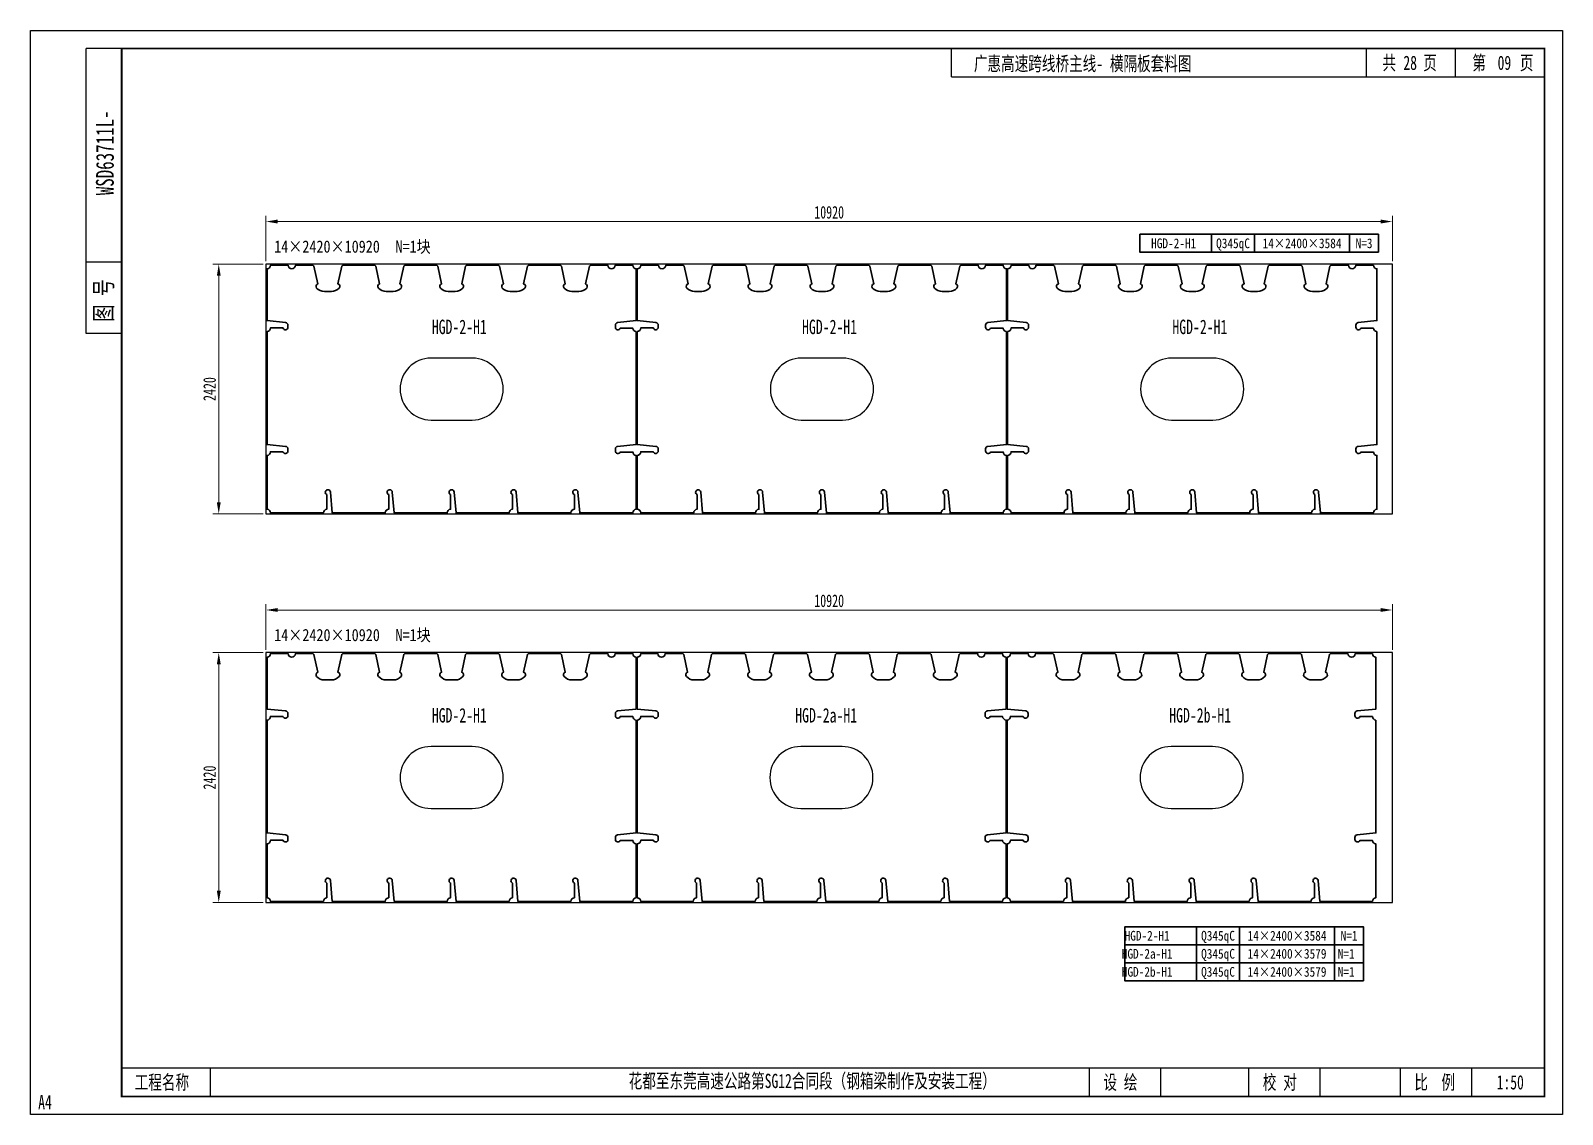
# Model space of a CAD drawing. Extents: x 1629247 to 2251351, y -601856 to -65897.
# Drawn here: x 1880719 to 1895569, y -325063 to -314563 of the extents above; entities that cross this region are included whole.
import ezdxf
from ezdxf.enums import TextEntityAlignment as Align

# ---------------------------------------------------------------- set-up
doc = ezdxf.new("R2010")
doc.units = 0
doc.header["$LTSCALE"] = 2
doc.header["$MEASUREMENT"] = 0
doc.header["$PDMODE"] = 35
doc.header["$PDSIZE"] = 50
doc.layers.get('0').update_dxf_attribs({"linetype": 'CONTINUOUS'})
doc.layers.get('Defpoints').update_dxf_attribs({"linetype": 'CONTINUOUS'})
doc.layers.add('1图框轮廓', color=7, linetype='CONTINUOUS', lineweight=35)
doc.layers.add('A3', color=7, linetype='CONTINUOUS')
doc.layers.add('vp', color=7, linetype='CONTINUOUS')
doc.styles.add('仿宋', font='仿宋_GB2312_1.ttf', dxfattribs={"width": 0.7})
doc.dimstyles.new('标准标注样式-45', dxfattribs={"dimscale": 45, "dimtxt": 2.7, "dimasz": 2.5, "dimexe": 1.25, "dimexo": 0.625, "dimtad": 1, "dimdec": 0, "dimdsep": 46, "dimtxsty": '仿宋', "dimcen": 2.5, "dimclrd": 3, "dimclre": 3, "dimclrt": 4, "dimazin": 0, "dimtfac": 1, "dimtdec": 0, "dimtmove": 0, "dimatfit": 3, "dimfxl": 1.25, "dimlwd": 13, "dimlwe": 13, "dimarcsym": 0})

# ---------------------------------------------------------------- blocks, each defined once
blk = doc.blocks.new('tukuangA4-')
at = {"layer": 'A3'}
for p, q in [((537, 7565), (537, 10327)), ((882, 10327), (537, 10327)), ((12951, 10051), (12951, 10327)), ((13814, 10051), (13814, 10327)), ((882, 8256), (537, 8256)), ((882, 7565), (537, 7565)), ((1745, 173), (1745, 449)), ((10266, 173), (10266, 449)), ((10957, 173), (10957, 449)), ((11811, 173), (11811, 449)), ((12502, 173), (12502, 449)), ((13280, 173), (13280, 449)), ((13971, 173), (13971, 449))]:
    blk.add_line(p, q, dxfattribs=at)
blk.add_lwpolyline([(14850, 10500), (14850, 0), (0, 0), (0, 10500)], close=True, dxfattribs=at)
for points, const_width in [([(882, 10327), (14677, 10327), (14677, 173), (882, 173), (882, 10327)], 17.3), ([(8927, 10051), (8927, 10327)], 13.8), ([(8927, 10051), (14677, 10051)], 13.8), ([(882, 449), (14677, 449)], 13.8)]:
    blk.add_lwpolyline(points, dxfattribs=dict(at, const_width=const_width))
at = {"layer": 'A3', "color": 7, "linetype": 'Continuous', "style": '仿宋', "width": 0.7}
for s, p in [('共    页', (13106, 10120)), ('第     页', (13977, 10120)), ('工程名称', (1009, 242)), ('花都至东莞高速公路第SG12合同段（钢箱梁制作及安装工程）', (5798, 255)), ('设 绘', (10401, 242)), ('校 对', (11946, 242)), ('比  例', (13415, 242))]:
    blk.add_text(s, height=138.1, dxfattribs=at).set_placement(p)
blk.add_text('WSD63711L-', height=172.6, rotation=90, dxfattribs=at).set_placement((806, 9316), align=Align.CENTER)
blk.add_text('图 号', height=172.6, rotation=90, dxfattribs=at).set_placement((793, 7681))
blk.add_text('A4', height=138.1, dxfattribs=at).set_placement((139, 50), align=Align.CENTER)
blk = doc.blocks.new('*D92')
at = {"color": 3, "lineweight": 13, "ltscale": 3}
for p, q in [((1883001, -316798), (1883001, -316357)), ((1893921, -316798), (1893921, -316357))]:
    blk.add_line(p, q, dxfattribs=at)
at = {"color": 3, "linetype": 'ByBlock', "lineweight": 13, "ltscale": 3}
blk.add_line((1893809, -316413), (1883114, -316413), dxfattribs=at)
at = {"color": 3, "ltscale": 3}
for points in [[(1883114, -316394), (1883114, -316432), (1883001, -316413)], [(1893809, -316394), (1893809, -316432), (1893921, -316413)]]:
    blk.add_solid(points, dxfattribs=at)
at = {"layer": 'Defpoints', "color": 0, "ltscale": 3}
for p in [(1883001, -316413), (1883001, -316826), (1893921, -316826)]:
    blk.add_point(p, dxfattribs=at)
at = {"color": 4, "ltscale": 3, "insert": (1888461, -316324), "char_height": 121.5, "attachment_point": 5, "style": '仿宋'}
blk.add_mtext('10920', dxfattribs=at)
blk = doc.blocks.new('*D93')
at = {"color": 3, "lineweight": 13, "ltscale": 3}
for p, q in [((1882973, -316826), (1882487, -316826)), ((1882973, -319246), (1882487, -319246))]:
    blk.add_line(p, q, dxfattribs=at)
at = {"color": 3, "linetype": 'ByBlock', "lineweight": 13, "ltscale": 3}
blk.add_line((1882543, -316939), (1882543, -319134), dxfattribs=at)
at = {"color": 3, "ltscale": 3}
for points in [[(1882525, -316939), (1882562, -316939), (1882543, -316826)], [(1882525, -319134), (1882562, -319134), (1882543, -319246)]]:
    blk.add_solid(points, dxfattribs=at)
at = {"layer": 'Defpoints', "color": 0, "ltscale": 3}
for p in [(1883001, -316826), (1882543, -319246), (1883001, -319246)]:
    blk.add_point(p, dxfattribs=at)
at = {"color": 4, "ltscale": 3, "insert": (1882455, -318036), "char_height": 121.5, "attachment_point": 5, "rotation": 90, "style": '仿宋'}
blk.add_mtext('2420', dxfattribs=at)
blk = doc.blocks.new('*D94')
at = {"color": 3, "lineweight": 13, "ltscale": 3}
for p, q in [((1883001, -320562), (1883001, -320120)), ((1893921, -320562), (1893921, -320120))]:
    blk.add_line(p, q, dxfattribs=at)
at = {"color": 3, "linetype": 'ByBlock', "lineweight": 13, "ltscale": 3}
blk.add_line((1893809, -320177), (1883114, -320177), dxfattribs=at)
at = {"color": 3, "ltscale": 3}
for points in [[(1883114, -320158), (1883114, -320195), (1883001, -320177)], [(1893809, -320158), (1893809, -320195), (1893921, -320177)]]:
    blk.add_solid(points, dxfattribs=at)
at = {"layer": 'Defpoints', "color": 0, "ltscale": 3}
for p in [(1883001, -320177), (1883001, -320590), (1893921, -320590)]:
    blk.add_point(p, dxfattribs=at)
at = {"color": 4, "ltscale": 3, "insert": (1888461, -320088), "char_height": 121.5, "attachment_point": 5, "style": '仿宋'}
blk.add_mtext('10920', dxfattribs=at)
blk = doc.blocks.new('*D95')
at = {"color": 3, "lineweight": 13, "ltscale": 3}
for p, q in [((1882973, -320590), (1882487, -320590)), ((1882973, -323010), (1882487, -323010))]:
    blk.add_line(p, q, dxfattribs=at)
at = {"color": 3, "linetype": 'ByBlock', "lineweight": 13, "ltscale": 3}
blk.add_line((1882543, -320702), (1882543, -322897), dxfattribs=at)
at = {"color": 3, "ltscale": 3}
for points in [[(1882525, -320702), (1882562, -320702), (1882543, -320590)], [(1882525, -322897), (1882562, -322897), (1882543, -323010)]]:
    blk.add_solid(points, dxfattribs=at)
at = {"layer": 'Defpoints', "color": 0, "ltscale": 3}
for p in [(1883001, -320590), (1882543, -323010), (1883001, -323010)]:
    blk.add_point(p, dxfattribs=at)
at = {"color": 4, "ltscale": 3, "insert": (1882455, -321800), "char_height": 121.5, "attachment_point": 5, "rotation": 90, "style": '仿宋'}
blk.add_mtext('2420', dxfattribs=at)

msp = doc.modelspace()

# ---------------------------------------------------------------- linework, layer by layer
at = {"color": 8, "ltscale": 3}
for points in [[(1883001, -319246.1), (1893921, -319246.1), (1893921, -316826.1), (1883001, -316826.1)], [(1883001, -323009.8), (1893921, -323009.8), (1893921, -320589.8), (1883001, -320589.8)]]:
    msp.add_lwpolyline(points, close=True, dxfattribs=at)
at = {"layer": '1图框轮廓', "color": 30, "ltscale": 3}
for points in [[(1893786.5, -316711.3), (1891474.1, -316711.3), (1891474.1, -316536.3), (1893786.5, -316536.3)], [(1892168.5, -316711.3), (1892168.5, -316711.3), (1892168.5, -316536.3), (1892168.5, -316536.3)], [(1892584.5, -316711.3), (1892584.5, -316711.3), (1892584.5, -316536.3), (1892584.5, -316536.3)], [(1893506.5, -316711.3), (1893506.5, -316711.3), (1893506.5, -316536.3), (1893506.5, -316536.3)], [(1893641.1, -323420.2), (1891328.6, -323420.2), (1891328.6, -323245.2), (1893641.1, -323245.2)], [(1892023.1, -323420.2), (1892023.1, -323420.2), (1892023.1, -323245.2), (1892023.1, -323245.2)], [(1892439.1, -323420.2), (1892439.1, -323420.2), (1892439.1, -323245.2), (1892439.1, -323245.2)], [(1893361.1, -323420.2), (1893361.1, -323420.2), (1893361.1, -323245.2), (1893361.1, -323245.2)], [(1893641.1, -323595.2), (1891328.6, -323595.2), (1891328.6, -323420.2), (1893641.1, -323420.2)], [(1892023.1, -323595.2), (1892023.1, -323595.2), (1892023.1, -323420.2), (1892023.1, -323420.2)], [(1892439.1, -323595.2), (1892439.1, -323595.2), (1892439.1, -323420.2), (1892439.1, -323420.2)], [(1893361.1, -323595.2), (1893361.1, -323595.2), (1893361.1, -323420.2), (1893361.1, -323420.2)], [(1893641.1, -323770.2), (1891328.6, -323770.2), (1891328.6, -323595.2), (1893641.1, -323595.2)], [(1892023.1, -323770.2), (1892023.1, -323770.2), (1892023.1, -323595.2), (1892023.1, -323595.2)], [(1892439.1, -323770.2), (1892439.1, -323770.2), (1892439.1, -323595.2), (1892439.1, -323595.2)], [(1893361.1, -323770.2), (1893361.1, -323770.2), (1893361.1, -323595.2), (1893361.1, -323595.2)]]:
    msp.add_lwpolyline(points, close=True, dxfattribs=at)
at = {"layer": '1图框轮廓', "color": 1, "ltscale": 3}
for points in [[(1886591, -317479.1, -0.3811049), (1886558.1, -317446.1), (1886436, -317446.1, -0.8128361), (1886388, -317436.1), (1886388, -317416.1, -0.3855079), (1886410.6, -317391.3), (1886591, -317373.3), (1886591, -316871.1, -0.3975651), (1886558, -316836.1), (1886386, -316836.1, -1), (1886316, -316836.1), (1886146, -316836.1), (1886136.4, -316843.9), (1886098.8, -317016.6, -0.5454936), (1886110.2, -317057.1, -0.2157414), (1886035, -317091.1), (1885967, -317091.1, -0.2157414), (1885891.9, -317057.1, -0.5454936), (1885903.2, -317016.6), (1885865.7, -316843.9), (1885856, -316836.1), (1885546, -316836.1), (1885536.4, -316843.9), (1885498.8, -317016.6, -0.5454936), (1885510.2, -317057.1, -0.2157414), (1885435, -317091.1), (1885367, -317091.1, -0.2157414), (1885291.9, -317057.1, -0.5454936), (1885303.2, -317016.6), (1885265.7, -316843.9), (1885256, -316836.1), (1884946, -316836.1), (1884936.4, -316843.9), (1884898.8, -317016.6, -0.5454936), (1884910.2, -317057.1, -0.2157414), (1884835, -317091.1), (1884767, -317091.1, -0.2157414), (1884691.9, -317057.1, -0.5454936), (1884703.2, -317016.6), (1884665.7, -316843.9), (1884656, -316836.1), (1884346, -316836.1), (1884336.4, -316843.9), (1884298.8, -317016.6, -0.5454936), (1884310.2, -317057.1, -0.2157414), (1884235, -317091.1), (1884167, -317091.1, -0.2157414), (1884091.9, -317057.1, -0.5454936), (1884103.2, -317016.6), (1884065.7, -316843.9), (1884056, -316836.1), (1883746, -316836.1), (1883736.4, -316843.9), (1883698.8, -317016.6, -0.5454936), (1883710.2, -317057.1, -0.2157414), (1883635, -317091.1), (1883567, -317091.1, -0.2157414), (1883491.9, -317057.1, -0.5454936), (1883503.2, -317016.6), (1883465.7, -316843.9), (1883456, -316836.1), (1883286, -316836.1, -1), (1883216, -316836.1), (1883044, -316836.1, -0.3975651), (1883011, -316871.1), (1883011, -317373.3), (1883191.5, -317391.3, -0.3855079), (1883214, -317416.1), (1883214, -317436.1, -0.8490905), (1883165.4, -317444.1), (1883044, -317444.1, -0.3975652), (1883011, -317479.1), (1883011, -318573.3), (1883191.5, -318591.3, -0.3855079), (1883214, -318616.1), (1883214, -318636.1, -0.8490905), (1883165.4, -318644.1), (1883044, -318644.1, -0.3975652), (1883011, -318679.1), (1883011, -319201.2, -0.3975651), (1883044, -319236.1), (1883557.8, -319236.1, -0.3975651), (1883590.8, -319201.2), (1883590.8, -319058.9, -1.7452345), (1883625.9, -319033.9), (1883643.8, -319236.1), (1884157.8, -319236.1, -0.3975651), (1884190.8, -319201.2), (1884190.8, -319058.9, -1.7452345), (1884225.9, -319033.9), (1884243.8, -319236.1), (1884757.8, -319236.1, -0.3975651), (1884790.8, -319201.2), (1884790.8, -319058.9, -1.7452345), (1884825.9, -319033.9), (1884843.8, -319236.1), (1885357.8, -319236.1, -0.3975651), (1885390.8, -319201.2), (1885390.8, -319058.9, -1.7452345), (1885425.9, -319033.9), (1885443.8, -319236.1), (1885957.8, -319236.1, -0.3975651), (1885990.8, -319201.2), (1885990.8, -319058.9, -1.7452345), (1886025.9, -319033.9), (1886043.8, -319236.1), (1886558, -319236.1, -0.3975651), (1886591, -319201.2), (1886591, -318679.1, -0.3811049), (1886558.1, -318646.1), (1886436, -318646.1, -0.8128361), (1886388, -318636.1), (1886388, -318616.1, -0.3855079), (1886410.6, -318591.3), (1886591, -318573.3)], [(1890181, -317479.1, -0.3811049), (1890148.1, -317446.1), (1890026, -317446.1, -0.8128361), (1889978, -317436.1), (1889978, -317416.1, -0.3855079), (1890000.6, -317391.3), (1890181, -317373.3), (1890181, -316871.1, -0.3975651), (1890148, -316836.1), (1889976, -316836.1, -1), (1889906, -316836.1), (1889736, -316836.1), (1889726.4, -316843.9), (1889688.8, -317016.6, -0.5454936), (1889700.2, -317057.1, -0.2157414), (1889625, -317091.1), (1889557, -317091.1, -0.2157414), (1889481.9, -317057.1, -0.5454936), (1889493.2, -317016.6), (1889455.7, -316843.9), (1889446, -316836.1), (1889136, -316836.1), (1889126.4, -316843.9), (1889088.8, -317016.6, -0.5454936), (1889100.2, -317057.1, -0.2157414), (1889025, -317091.1), (1888957, -317091.1, -0.2157414), (1888881.9, -317057.1, -0.5454936), (1888893.2, -317016.6), (1888855.7, -316843.9), (1888846, -316836.1), (1888536, -316836.1), (1888526.4, -316843.9), (1888488.8, -317016.6, -0.5454936), (1888500.2, -317057.1, -0.2157414), (1888425, -317091.1), (1888357, -317091.1, -0.2157414), (1888281.9, -317057.1, -0.5454936), (1888293.2, -317016.6), (1888255.7, -316843.9), (1888246, -316836.1), (1887936, -316836.1), (1887926.4, -316843.9), (1887888.8, -317016.6, -0.5454936), (1887900.2, -317057.1, -0.2157414), (1887825, -317091.1), (1887757, -317091.1, -0.2157414), (1887681.9, -317057.1, -0.5454936), (1887693.2, -317016.6), (1887655.7, -316843.9), (1887646, -316836.1), (1887336, -316836.1), (1887326.4, -316843.9), (1887288.8, -317016.6, -0.5454936), (1887300.2, -317057.1, -0.2157414), (1887225, -317091.1), (1887157, -317091.1, -0.2157414), (1887081.9, -317057.1, -0.5454936), (1887093.2, -317016.6), (1887055.7, -316843.9), (1887046, -316836.1), (1886876, -316836.1, -1), (1886806, -316836.1), (1886634, -316836.1, -0.3975651), (1886601, -316871.1), (1886601, -317373.3), (1886781.5, -317391.3, -0.3855079), (1886804, -317416.1), (1886804, -317436.1, -0.8490905), (1886755.4, -317444.1), (1886634, -317444.1, -0.3975652), (1886601, -317479.1), (1886601, -318573.3), (1886781.5, -318591.3, -0.3855079), (1886804, -318616.1), (1886804, -318636.1, -0.8490905), (1886755.4, -318644.1), (1886634, -318644.1, -0.3975652), (1886601, -318679.1), (1886601, -319201.2, -0.3975651), (1886634, -319236.1), (1887147.8, -319236.1, -0.3975651), (1887180.8, -319201.2), (1887180.8, -319058.9, -1.7452345), (1887215.9, -319033.9), (1887233.8, -319236.1), (1887747.8, -319236.1, -0.3975651), (1887780.8, -319201.2), (1887780.8, -319058.9, -1.7452345), (1887815.9, -319033.9), (1887833.8, -319236.1), (1888347.8, -319236.1, -0.3975651), (1888380.8, -319201.2), (1888380.8, -319058.9, -1.7452345), (1888415.9, -319033.9), (1888433.8, -319236.1), (1888947.8, -319236.1, -0.3975651), (1888980.8, -319201.2), (1888980.8, -319058.9, -1.7452345), (1889015.9, -319033.9), (1889033.8, -319236.1), (1889547.8, -319236.1, -0.3975651), (1889580.8, -319201.2), (1889580.8, -319058.9, -1.7452345), (1889615.9, -319033.9), (1889633.8, -319236.1), (1890148, -319236.1, -0.3975651), (1890181, -319201.2), (1890181, -318679.1, -0.3811049), (1890148.1, -318646.1), (1890026, -318646.1, -0.8128361), (1889978, -318636.1), (1889978, -318616.1, -0.3855079), (1890000.6, -318591.3), (1890181, -318573.3)], [(1893771, -317479.1, -0.3811049), (1893738.1, -317446.1), (1893616, -317446.1, -0.8128361), (1893568, -317436.1), (1893568, -317416.1, -0.3855079), (1893590.6, -317391.3), (1893771, -317373.3), (1893771, -316871.1, -0.3975651), (1893738, -316836.1), (1893566, -316836.1, -1), (1893496, -316836.1), (1893326, -316836.1), (1893316.4, -316843.9), (1893278.8, -317016.6, -0.5454936), (1893290.2, -317057.1, -0.2157414), (1893215, -317091.1), (1893147, -317091.1, -0.2157414), (1893071.9, -317057.1, -0.5454936), (1893083.2, -317016.6), (1893045.7, -316843.9), (1893036, -316836.1), (1892726, -316836.1), (1892716.4, -316843.9), (1892678.8, -317016.6, -0.5454936), (1892690.2, -317057.1, -0.2157414), (1892615, -317091.1), (1892547, -317091.1, -0.2157414), (1892471.9, -317057.1, -0.5454936), (1892483.2, -317016.6), (1892445.7, -316843.9), (1892436, -316836.1), (1892126, -316836.1), (1892116.4, -316843.9), (1892078.8, -317016.6, -0.5454936), (1892090.2, -317057.1, -0.2157414), (1892015, -317091.1), (1891947, -317091.1, -0.2157414), (1891871.9, -317057.1, -0.5454936), (1891883.2, -317016.6), (1891845.7, -316843.9), (1891836, -316836.1), (1891526, -316836.1), (1891516.4, -316843.9), (1891478.8, -317016.6, -0.5454936), (1891490.2, -317057.1, -0.2157414), (1891415, -317091.1), (1891347, -317091.1, -0.2157414), (1891271.9, -317057.1, -0.5454936), (1891283.2, -317016.6), (1891245.7, -316843.9), (1891236, -316836.1), (1890926, -316836.1), (1890916.4, -316843.9), (1890878.8, -317016.6, -0.5454936), (1890890.2, -317057.1, -0.2157414), (1890815, -317091.1), (1890747, -317091.1, -0.2157414), (1890671.9, -317057.1, -0.5454936), (1890683.2, -317016.6), (1890645.7, -316843.9), (1890636, -316836.1), (1890466, -316836.1, -1), (1890396, -316836.1), (1890224, -316836.1, -0.3975651), (1890191, -316871.1), (1890191, -317373.3), (1890371.5, -317391.3, -0.3855079), (1890394, -317416.1), (1890394, -317436.1, -0.8490905), (1890345.4, -317444.1), (1890224, -317444.1, -0.3975652), (1890191, -317479.1), (1890191, -318573.3), (1890371.5, -318591.3, -0.3855079), (1890394, -318616.1), (1890394, -318636.1, -0.8490905), (1890345.4, -318644.1), (1890224, -318644.1, -0.3975652), (1890191, -318679.1), (1890191, -319201.2, -0.3975651), (1890224, -319236.1), (1890737.8, -319236.1, -0.3975651), (1890770.8, -319201.2), (1890770.8, -319058.9, -1.7452345), (1890805.9, -319033.9), (1890823.8, -319236.1), (1891337.8, -319236.1, -0.3975651), (1891370.8, -319201.2), (1891370.8, -319058.9, -1.7452345), (1891405.9, -319033.9), (1891423.8, -319236.1), (1891937.8, -319236.1, -0.3975651), (1891970.8, -319201.2), (1891970.8, -319058.9, -1.7452345), (1892005.9, -319033.9), (1892023.8, -319236.1), (1892537.8, -319236.1, -0.3975651), (1892570.8, -319201.2), (1892570.8, -319058.9, -1.7452345), (1892605.9, -319033.9), (1892623.8, -319236.1), (1893137.8, -319236.1, -0.3975651), (1893170.8, -319201.2), (1893170.8, -319058.9, -1.7452345), (1893205.9, -319033.9), (1893223.8, -319236.1), (1893738, -319236.1, -0.3975651), (1893771, -319201.2), (1893771, -318679.1, -0.3811049), (1893738.1, -318646.1), (1893616, -318646.1, -0.8128361), (1893568, -318636.1), (1893568, -318616.1, -0.3855079), (1893590.6, -318591.3), (1893771, -318573.3)], [(1886591, -321242.7, -0.3811049), (1886558.1, -321209.8), (1886436, -321209.8, -0.8128361), (1886388, -321199.8), (1886388, -321179.8, -0.3855079), (1886410.6, -321154.9), (1886591, -321137), (1886591, -320634.7, -0.3975651), (1886558, -320599.8), (1886386, -320599.8, -1), (1886316, -320599.8), (1886146, -320599.8), (1886136.4, -320607.6), (1886098.8, -320780.3, -0.5454936), (1886110.2, -320820.8, -0.2157414), (1886035, -320854.8), (1885967, -320854.8, -0.2157414), (1885891.9, -320820.8, -0.5454936), (1885903.2, -320780.3), (1885865.7, -320607.6), (1885856, -320599.8), (1885546, -320599.8), (1885536.4, -320607.6), (1885498.8, -320780.3, -0.5454936), (1885510.2, -320820.8, -0.2157414), (1885435, -320854.8), (1885367, -320854.8, -0.2157414), (1885291.9, -320820.8, -0.5454936), (1885303.2, -320780.3), (1885265.7, -320607.6), (1885256, -320599.8), (1884946, -320599.8), (1884936.4, -320607.6), (1884898.8, -320780.3, -0.5454936), (1884910.2, -320820.8, -0.2157414), (1884835, -320854.8), (1884767, -320854.8, -0.2157414), (1884691.9, -320820.8, -0.5454936), (1884703.2, -320780.3), (1884665.7, -320607.6), (1884656, -320599.8), (1884346, -320599.8), (1884336.4, -320607.6), (1884298.8, -320780.3, -0.5454936), (1884310.2, -320820.8, -0.2157414), (1884235, -320854.8), (1884167, -320854.8, -0.2157414), (1884091.9, -320820.8, -0.5454936), (1884103.2, -320780.3), (1884065.7, -320607.6), (1884056, -320599.8), (1883746, -320599.8), (1883736.4, -320607.6), (1883698.8, -320780.3, -0.5454936), (1883710.2, -320820.8, -0.2157414), (1883635, -320854.8), (1883567, -320854.8, -0.2157414), (1883491.9, -320820.8, -0.5454936), (1883503.2, -320780.3), (1883465.7, -320607.6), (1883456, -320599.8), (1883286, -320599.8, -1), (1883216, -320599.8), (1883044, -320599.8, -0.3975651), (1883011, -320634.7), (1883011, -321137), (1883191.5, -321154.9, -0.3855079), (1883214, -321179.8), (1883214, -321199.8, -0.8490905), (1883165.4, -321207.8), (1883044, -321207.8, -0.3975652), (1883011, -321242.7), (1883011, -322337), (1883191.5, -322354.9, -0.3855079), (1883214, -322379.8), (1883214, -322399.8, -0.8490905), (1883165.4, -322407.8), (1883044, -322407.8, -0.3975652), (1883011, -322442.7), (1883011, -322964.9, -0.3975651), (1883044, -322999.8), (1883557.8, -322999.8, -0.3975651), (1883590.8, -322964.9), (1883590.8, -322822.6, -1.7452345), (1883625.9, -322797.6), (1883643.8, -322999.8), (1884157.8, -322999.8, -0.3975651), (1884190.8, -322964.9), (1884190.8, -322822.6, -1.7452345), (1884225.9, -322797.6), (1884243.8, -322999.8), (1884757.8, -322999.8, -0.3975651), (1884790.8, -322964.9), (1884790.8, -322822.6, -1.7452345), (1884825.9, -322797.6), (1884843.8, -322999.8), (1885357.8, -322999.8, -0.3975651), (1885390.8, -322964.9), (1885390.8, -322822.6, -1.7452345), (1885425.9, -322797.6), (1885443.8, -322999.8), (1885957.8, -322999.8, -0.3975651), (1885990.8, -322964.9), (1885990.8, -322822.6, -1.7452345), (1886025.9, -322797.6), (1886043.8, -322999.8), (1886558, -322999.8, -0.3975651), (1886591, -322964.9), (1886591, -322442.7, -0.3811049), (1886558.1, -322409.8), (1886436, -322409.8, -0.8128361), (1886388, -322399.8), (1886388, -322379.8, -0.3855079), (1886410.6, -322354.9), (1886591, -322337)], [(1890176, -321242.7, -0.3811049), (1890143.1, -321209.8), (1890021, -321209.8, -0.8128361), (1889973, -321199.8), (1889973, -321179.8, -0.3855079), (1889995.6, -321154.9), (1890176, -321137), (1890176, -320634.7, -0.3975651), (1890143, -320599.8), (1889971, -320599.8, -1), (1889901, -320599.8), (1889731, -320599.8), (1889721.4, -320607.6), (1889683.8, -320780.3, -0.5454936), (1889695.2, -320820.8, -0.2157414), (1889620, -320854.8), (1889552, -320854.8, -0.2157414), (1889476.9, -320820.8, -0.5454936), (1889488.2, -320780.3), (1889450.7, -320607.6), (1889441, -320599.8), (1889131, -320599.8), (1889121.4, -320607.6), (1889083.8, -320780.3, -0.5454936), (1889095.2, -320820.8, -0.2157414), (1889020, -320854.8), (1888952, -320854.8, -0.2157414), (1888876.9, -320820.8, -0.5454936), (1888888.2, -320780.3), (1888850.7, -320607.6), (1888841, -320599.8), (1888531, -320599.8), (1888521.4, -320607.6), (1888483.8, -320780.3, -0.5454936), (1888495.2, -320820.8, -0.2157414), (1888420, -320854.8), (1888352, -320854.8, -0.2157414), (1888276.9, -320820.8, -0.5454936), (1888288.2, -320780.3), (1888250.7, -320607.6), (1888241, -320599.8), (1887931, -320599.8), (1887921.4, -320607.6), (1887883.8, -320780.3, -0.5454936), (1887895.2, -320820.8, -0.2157414), (1887820, -320854.8), (1887752, -320854.8, -0.2157414), (1887676.9, -320820.8, -0.5454936), (1887688.2, -320780.3), (1887650.7, -320607.6), (1887641, -320599.8), (1887331, -320599.8), (1887321.4, -320607.6), (1887283.8, -320780.3, -0.5454936), (1887295.2, -320820.8, -0.2157414), (1887220, -320854.8), (1887152, -320854.8, -0.2157414), (1887076.9, -320820.8, -0.5454936), (1887088.2, -320780.3), (1887050.7, -320607.6), (1887041, -320599.8), (1886871, -320599.8, -1), (1886801, -320599.8), (1886634, -320599.8, -0.3975651), (1886601, -320634.7), (1886601, -321137), (1886781.5, -321154.9, -0.3855079), (1886804, -321179.8), (1886804, -321199.8, -0.8490905), (1886755.4, -321207.8), (1886634, -321207.8, -0.3975652), (1886601, -321242.7), (1886601, -322337), (1886781.5, -322354.9, -0.3855079), (1886804, -322379.8), (1886804, -322399.8, -0.8490905), (1886755.4, -322407.8), (1886634, -322407.8, -0.3975652), (1886601, -322442.7), (1886601, -322964.9, -0.3975651), (1886634, -322999.8), (1887142.8, -322999.8, -0.3975651), (1887175.8, -322964.9), (1887175.8, -322822.6, -1.7452345), (1887210.9, -322797.6), (1887228.8, -322999.8), (1887742.8, -322999.8, -0.3975651), (1887775.8, -322964.9), (1887775.8, -322822.6, -1.7452345), (1887810.9, -322797.6), (1887828.8, -322999.8), (1888342.8, -322999.8, -0.3975651), (1888375.8, -322964.9), (1888375.8, -322822.6, -1.7452345), (1888410.9, -322797.6), (1888428.8, -322999.8), (1888942.8, -322999.8, -0.3975651), (1888975.8, -322964.9), (1888975.8, -322822.6, -1.7452345), (1889010.9, -322797.6), (1889028.8, -322999.8), (1889542.8, -322999.8, -0.3975651), (1889575.8, -322964.9), (1889575.8, -322822.6, -1.7452345), (1889610.9, -322797.6), (1889628.8, -322999.8), (1890143, -322999.8, -0.3975651), (1890176, -322964.9), (1890176, -322442.7, -0.3811049), (1890143.1, -322409.8), (1890021, -322409.8, -0.8128361), (1889973, -322399.8), (1889973, -322379.8, -0.3855079), (1889995.6, -322354.9), (1890176, -322337)], [(1893761, -321242.7, -0.3811049), (1893728.1, -321209.8), (1893606, -321209.8, -0.8128361), (1893558, -321199.8), (1893558, -321179.8, -0.3855079), (1893580.6, -321154.9), (1893761, -321137), (1893761, -320634.7, -0.3975651), (1893728, -320599.8), (1893561, -320599.8, -1), (1893491, -320599.8), (1893321, -320599.8), (1893311.4, -320607.6), (1893273.8, -320780.3, -0.5454936), (1893285.2, -320820.8, -0.2157414), (1893210, -320854.8), (1893142, -320854.8, -0.2157414), (1893066.9, -320820.8, -0.5454936), (1893078.2, -320780.3), (1893040.7, -320607.6), (1893031, -320599.8), (1892721, -320599.8), (1892711.4, -320607.6), (1892673.8, -320780.3, -0.5454936), (1892685.2, -320820.8, -0.2157414), (1892610, -320854.8), (1892542, -320854.8, -0.2157414), (1892466.9, -320820.8, -0.5454936), (1892478.2, -320780.3), (1892440.7, -320607.6), (1892431, -320599.8), (1892121, -320599.8), (1892111.4, -320607.6), (1892073.8, -320780.3, -0.5454936), (1892085.2, -320820.8, -0.2157414), (1892010, -320854.8), (1891942, -320854.8, -0.2157414), (1891866.9, -320820.8, -0.5454936), (1891878.2, -320780.3), (1891840.7, -320607.6), (1891831, -320599.8), (1891521, -320599.8), (1891511.4, -320607.6), (1891473.8, -320780.3, -0.5454936), (1891485.2, -320820.8, -0.2157414), (1891410, -320854.8), (1891342, -320854.8, -0.2157414), (1891266.9, -320820.8, -0.5454936), (1891278.2, -320780.3), (1891240.7, -320607.6), (1891231, -320599.8), (1890921, -320599.8), (1890911.4, -320607.6), (1890873.8, -320780.3, -0.5454936), (1890885.2, -320820.8, -0.2157414), (1890810, -320854.8), (1890742, -320854.8, -0.2157414), (1890666.9, -320820.8, -0.5454936), (1890678.2, -320780.3), (1890640.7, -320607.6), (1890631, -320599.8), (1890461, -320599.8, -1), (1890391, -320599.8), (1890219, -320599.8, -0.3975651), (1890186, -320634.7), (1890186, -321137), (1890366.5, -321154.9, -0.3855079), (1890389, -321179.8), (1890389, -321199.8, -0.8490905), (1890340.4, -321207.8), (1890219, -321207.8, -0.3975652), (1890186, -321242.7), (1890186, -322337), (1890366.5, -322354.9, -0.3855079), (1890389, -322379.8), (1890389, -322399.8, -0.8490905), (1890340.4, -322407.8), (1890219, -322407.8, -0.3975652), (1890186, -322442.7), (1890186, -322964.9, -0.3975651), (1890219, -322999.8), (1890732.8, -322999.8, -0.3975651), (1890765.8, -322964.9), (1890765.8, -322822.6, -1.7452345), (1890800.9, -322797.6), (1890818.8, -322999.8), (1891332.8, -322999.8, -0.3975651), (1891365.8, -322964.9), (1891365.8, -322822.6, -1.7452345), (1891400.9, -322797.6), (1891418.8, -322999.8), (1891932.8, -322999.8, -0.3975651), (1891965.8, -322964.9), (1891965.8, -322822.6, -1.7452345), (1892000.9, -322797.6), (1892018.8, -322999.8), (1892532.8, -322999.8, -0.3975651), (1892565.8, -322964.9), (1892565.8, -322822.6, -1.7452345), (1892600.9, -322797.6), (1892618.8, -322999.8), (1893132.8, -322999.8, -0.3975651), (1893165.8, -322964.9), (1893165.8, -322822.6, -1.7452345), (1893200.9, -322797.6), (1893218.8, -322999.8), (1893728, -322999.8, -0.3975651), (1893761, -322964.9), (1893761, -322442.7, -0.3811049), (1893728.1, -322409.8), (1893606, -322409.8, -0.8128361), (1893558, -322399.8), (1893558, -322379.8, -0.3855079), (1893580.6, -322354.9), (1893761, -322337)]]:
    msp.add_lwpolyline(points, format="xyb", close=True, dxfattribs=at)
at = {"layer": 'vp', "color": 2}
for points in [[(1885001, -318336.1, 1), (1885001, -317736.1), (1884601, -317736.1, 1), (1884601, -318336.1)], [(1888591, -318336.1, 1), (1888591, -317736.1), (1888191, -317736.1, 1), (1888191, -318336.1)], [(1892181, -318336.1, 1), (1892181, -317736.1), (1891781, -317736.1, 1), (1891781, -318336.1)], [(1885001, -322099.8, 1), (1885001, -321499.8), (1884601, -321499.8, 1), (1884601, -322099.8)], [(1888586, -322099.8, 1), (1888586, -321499.8), (1888186, -321499.8, 1), (1888186, -322099.8)], [(1892176, -322099.8, 1), (1892176, -321499.8), (1891776, -321499.8, 1), (1891776, -322099.8)]]:
    msp.add_lwpolyline(points, format="xyb", close=True, dxfattribs=at)

# ---------------------------------------------------------------- block references
at = {"color": 8}
msp.add_blockref('tukuangA4-', (1880719.4, -325063.4), dxfattribs=at)

# ---------------------------------------------------------------- texts
at = {"color": 7, "style": '仿宋', "width": 0.85}
for s, height, p in [('14×2420×10920', 118.125, (1883080.5, -316714.5)), ('N=1块', 118.12, (1884256.5, -316714.5)), ('14×2420×10920', 118.125, (1883080.5, -320478.2)), ('N=1块', 118.12, (1884256.5, -320478.2))]:
    msp.add_text(s, height=height, dxfattribs=at).set_placement(p)
for s, p in [('HGD-2-H1', (1891801.1, -316623.8)), ('Q345qC', (1892376.5, -316623.8)), ('14×2400×3584', (1893045.5, -316623.8)), ('N=3', (1893646.5, -316623.8)), ('HGD-2-H1', (1891543.9, -323332.7)), ('Q345qC', (1892231.1, -323332.7)), ('14×2400×3584', (1892900.1, -323332.7)), ('N=1', (1893501.1, -323332.7)), ('HGD-2a-H1', (1891543.9, -323507.7)), ('Q345qC', (1892231.1, -323507.7)), ('14×2400×3579', (1892900.1, -323507.7)), ('N=1 ', (1893501.1, -323507.7)), ('HGD-2b-H1', (1891543.9, -323682.7)), ('Q345qC', (1892231.1, -323682.7)), ('14×2400×3579', (1892900.1, -323682.7)), ('N=1 ', (1893501.1, -323682.7))]:
    msp.add_text(s, height=94.5, dxfattribs=at).set_placement(p, align=Align.MIDDLE_CENTER)
at = {"layer": 'A3', "color": 6, "linetype": 'Continuous', "style": '仿宋', "width": 0.7}
msp.add_text('广惠高速跨线桥主线- 横隔板套料图', height=138.095, dxfattribs=at).set_placement((1889864.2, -314951.5))
at = {"layer": 'A3', "color": 1, "linetype": 'Continuous', "style": '仿宋', "width": 0.7}
for s, p in [('28', (1894028.2, -314943.8)), ('09', (1894941.6, -314943.8))]:
    msp.add_text(s, height=138.1, dxfattribs=at).set_placement(p)
at = {"layer": 'A3', "color": 6, "linetype": 'Continuous', "style": '仿宋', "width": 0.7}
for s, p in [('HGD-2-H1', (1884875.1, -317503.5)), ('HGD-2-H1', (1888465.1, -317503.5)), ('HGD-2-H1', (1892055.1, -317503.5)), ('HGD-2-H1', (1884875.1, -321267.1)), ('HGD-2a-H1', (1888432.3, -321267.1)), ('HGD-2b-H1', (1892058.1, -321267.1))]:
    msp.add_text(s, height=140, dxfattribs=at).set_placement(p, align=Align.CENTER)
at = {"layer": 'A3', "color": 7, "linetype": 'Continuous', "style": '仿宋', "width": 0.7}
msp.add_text('1:50', height=138.1, dxfattribs=at).set_placement((1894932.7, -324821.9))

# ---------------------------------------------------------------- dimensions: what is measured, and where the dimension line sits
at = {"color": 8, "ltscale": 3}
for base, p1, p2, picture, middle in [((1883001, -316412.9), (1893921, -316826.1), (1883001, -316826.1), '*D92', (1888461, -316324)), ((1883001, -320176.5), (1893921, -320589.8), (1883001, -320589.8), '*D94', (1888461, -320087.7))]:
    dim = msp.add_linear_dim(base=base, p1=p1, p2=p2, dimstyle='标准标注样式-45', dxfattribs=at)
    dim.commit()
    dim.dimension.update_dxf_attribs({"geometry": picture, "text_midpoint": middle})
for base, p1, p2, picture, middle in [((1882543.5, -319246.1), (1883001, -316826.1), (1883001, -319246.1), '*D93', (1882454.6, -318036.1)), ((1882543.5, -323009.8), (1883001, -320589.8), (1883001, -323009.8), '*D95', (1882454.6, -321799.8))]:
    dim = msp.add_linear_dim(base=base, p1=p1, p2=p2, angle=90, dimstyle='标准标注样式-45', dxfattribs=at)
    dim.commit()
    dim.dimension.update_dxf_attribs({"geometry": picture, "text_midpoint": middle})

doc.saveas('drawing.dxf')
